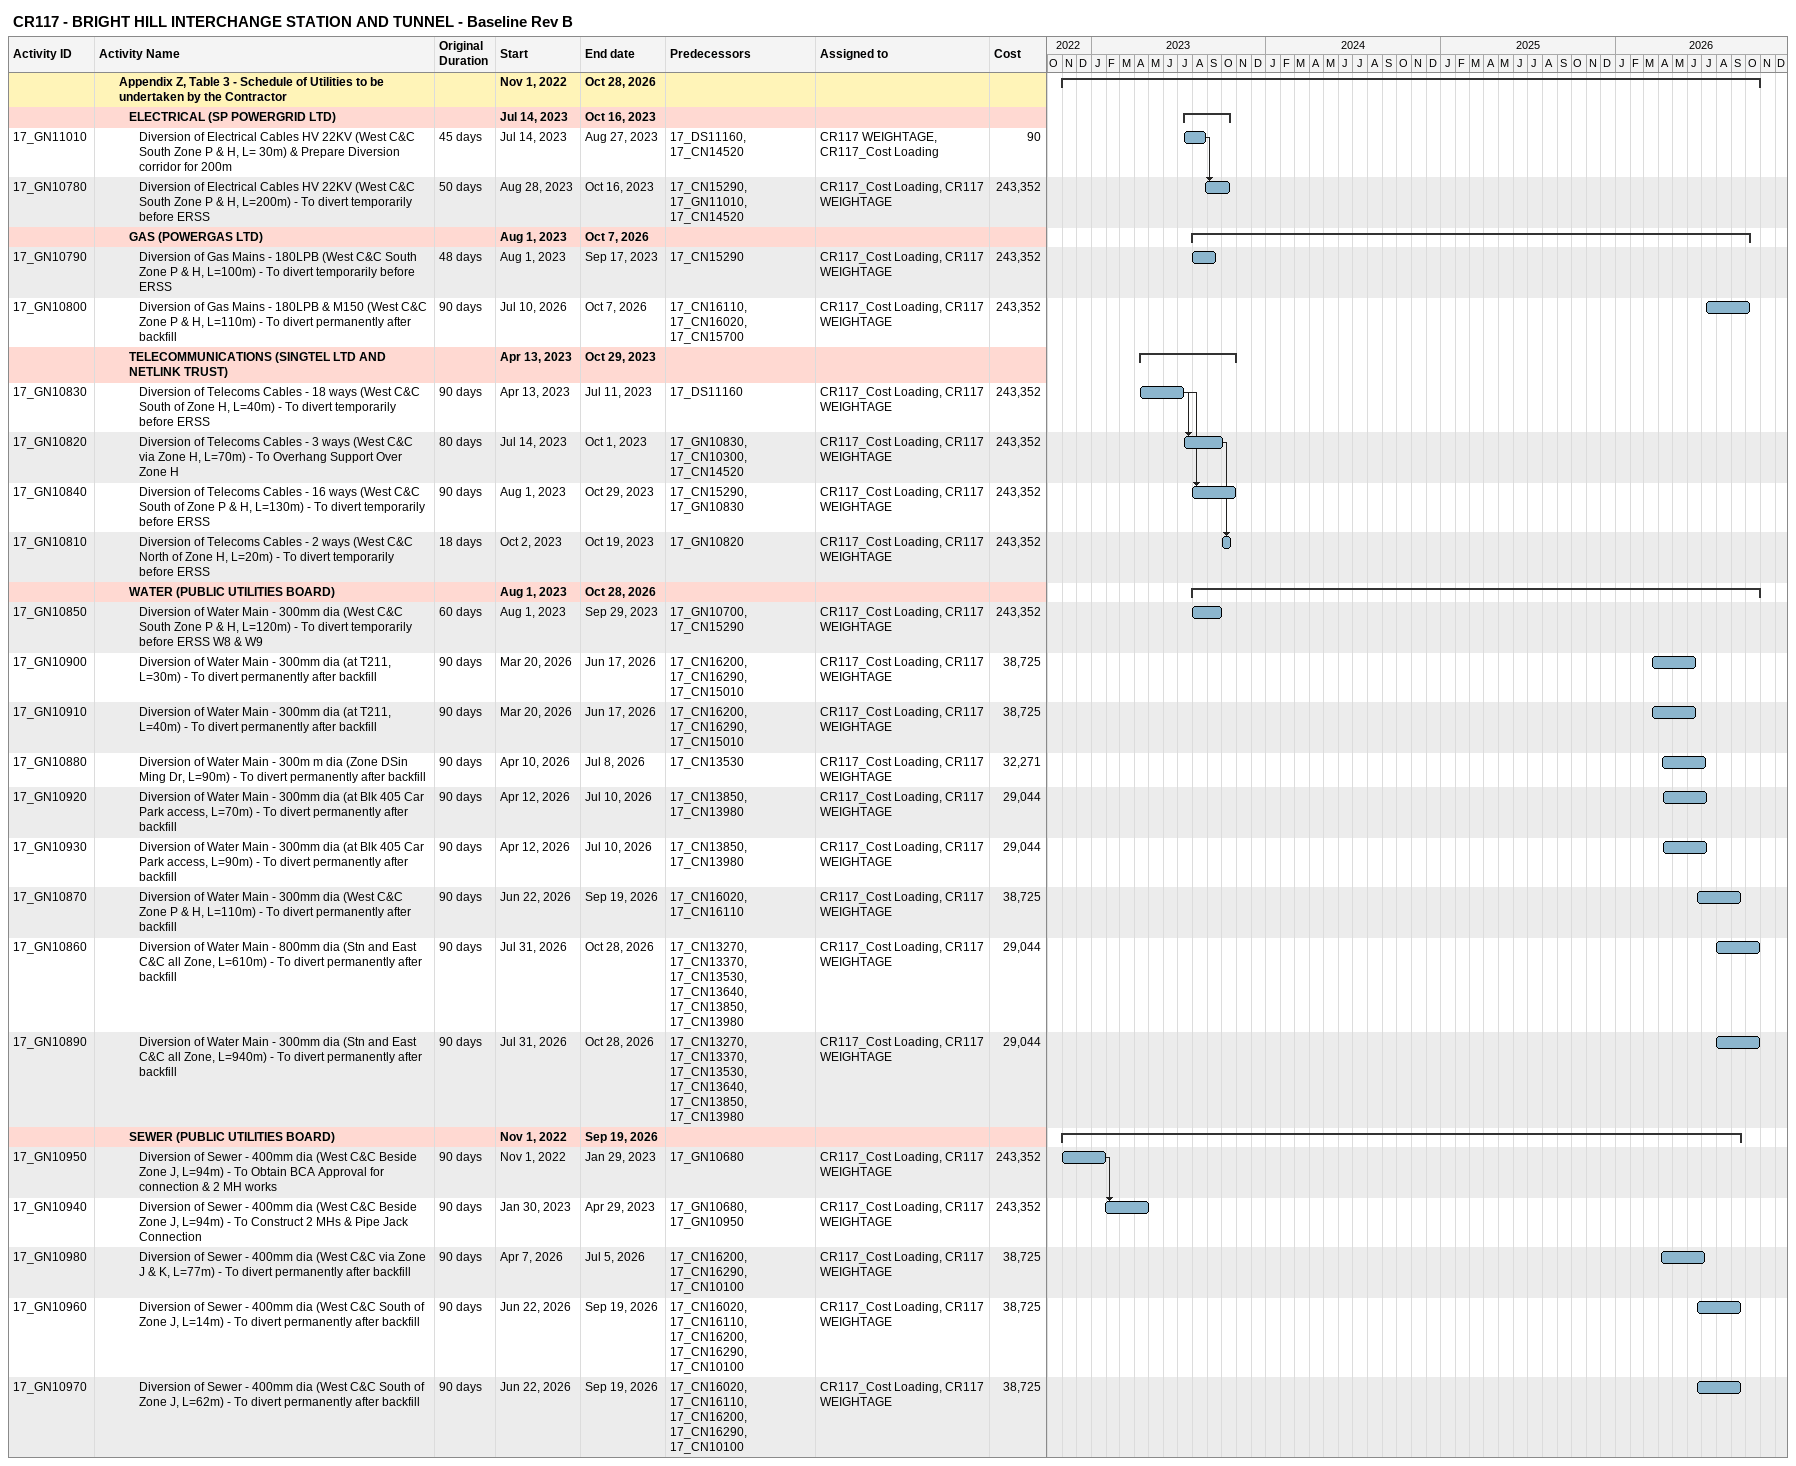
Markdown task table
CR117 - BRIGHT HILL INTERCHANGE STATION AND TUNNEL - Baseline Rev B

| ID | Level | Task | Original duration | Start | Finish | Predecessors | Resources | Cost |
|---|---|---|---|---|---|---|---|---|
|  | 3 | **Appendix Z, Table 3 - Schedule of Utilities to be undertaken by the Contractor** |  | 2022-11-01 | 2026-10-28 |  |  |  |
|  | 4 | **ELECTRICAL (SP POWERGRID LTD)** |  | 2023-07-14 | 2023-10-16 |  |  |  |
| 17_GN11010 | 5 | Diversion of Electrical Cables HV 22KV (West C&C South Zone P & H, L= 30m) & Prepare Diversion corridor for 200m | 45d | 2023-07-14 | 2023-08-27 | 17_DS11160, 17_CN14520 | CR117 WEIGHTAGE, CR117_Cost Loading | 90 |
| 17_GN10780 | 5 | Diversion of Electrical Cables HV 22KV (West C&C South Zone P & H, L=200m) - To divert temporarily before ERSS | 50d | 2023-08-28 | 2023-10-16 | 17_CN15290, 17_GN11010, 17_CN14520 | CR117_Cost Loading, CR117 WEIGHTAGE | 243352 |
|  | 4 | **GAS (POWERGAS LTD)** |  | 2023-08-01 | 2026-10-07 |  |  |  |
| 17_GN10790 | 5 | Diversion of Gas Mains - 180LPB (West C&C South Zone P & H, L=100m) - To divert temporarily before ERSS | 48d | 2023-08-01 | 2023-09-17 | 17_CN15290 | CR117_Cost Loading, CR117 WEIGHTAGE | 243352 |
| 17_GN10800 | 5 | Diversion of Gas Mains - 180LPB & M150 (West C&C Zone P & H, L=110m) - To divert permanently after backfill | 90d | 2026-07-10 | 2026-10-07 | 17_CN16110, 17_CN16020, 17_CN15700 | CR117_Cost Loading, CR117 WEIGHTAGE | 243352 |
|  | 4 | **TELECOMMUNICATIONS (SINGTEL LTD AND NETLINK TRUST)** |  | 2023-04-13 | 2023-10-29 |  |  |  |
| 17_GN10830 | 5 | Diversion of Telecoms Cables - 18 ways (West C&C South of Zone H, L=40m) - To divert temporarily before ERSS | 90d | 2023-04-13 | 2023-07-11 | 17_DS11160 | CR117_Cost Loading, CR117 WEIGHTAGE | 243352 |
| 17_GN10820 | 5 | Diversion of Telecoms Cables - 3 ways (West C&C via Zone H, L=70m) - To Overhang Support Over Zone H | 80d | 2023-07-14 | 2023-10-01 | 17_GN10830, 17_CN10300, 17_CN14520 | CR117_Cost Loading, CR117 WEIGHTAGE | 243352 |
| 17_GN10840 | 5 | Diversion of Telecoms Cables - 16 ways (West C&C South of Zone P & H, L=130m) - To divert temporarily before ERSS | 90d | 2023-08-01 | 2023-10-29 | 17_CN15290, 17_GN10830 | CR117_Cost Loading, CR117 WEIGHTAGE | 243352 |
| 17_GN10810 | 5 | Diversion of Telecoms Cables - 2 ways (West C&C North of Zone H, L=20m) - To divert temporarily before ERSS | 18d | 2023-10-02 | 2023-10-19 | 17_GN10820 | CR117_Cost Loading, CR117 WEIGHTAGE | 243352 |
|  | 4 | **WATER (PUBLIC UTILITIES BOARD)** |  | 2023-08-01 | 2026-10-28 |  |  |  |
| 17_GN10850 | 5 | Diversion of Water Main - 300mm dia (West C&C South Zone P & H, L=120m) - To divert temporarily before ERSS W8 & W9 | 60d | 2023-08-01 | 2023-09-29 | 17_GN10700, 17_CN15290 | CR117_Cost Loading, CR117 WEIGHTAGE | 243352 |
| 17_GN10900 | 5 | Diversion of Water Main - 300mm dia (at T211, L=30m) - To divert permanently after backfill | 90d | 2026-03-20 | 2026-06-17 | 17_CN16200, 17_CN16290, 17_CN15010 | CR117_Cost Loading, CR117 WEIGHTAGE | 38725 |
| 17_GN10910 | 5 | Diversion of Water Main - 300mm dia (at T211, L=40m) - To divert permanently after backfill | 90d | 2026-03-20 | 2026-06-17 | 17_CN16200, 17_CN16290, 17_CN15010 | CR117_Cost Loading, CR117 WEIGHTAGE | 38725 |
| 17_GN10880 | 5 | Diversion of Water Main - 300m m dia (Zone DSin Ming Dr, L=90m) - To divert permanently after backfill | 90d | 2026-04-10 | 2026-07-08 | 17_CN13530 | CR117_Cost Loading, CR117 WEIGHTAGE | 32271 |
| 17_GN10920 | 5 | Diversion of Water Main - 300mm dia (at Blk 405 Car Park access, L=70m) - To divert permanently after backfill | 90d | 2026-04-12 | 2026-07-10 | 17_CN13850, 17_CN13980 | CR117_Cost Loading, CR117 WEIGHTAGE | 29044 |
| 17_GN10930 | 5 | Diversion of Water Main - 300mm dia (at Blk 405 Car Park access, L=90m) - To divert permanently after backfill | 90d | 2026-04-12 | 2026-07-10 | 17_CN13850, 17_CN13980 | CR117_Cost Loading, CR117 WEIGHTAGE | 29044 |
| 17_GN10870 | 5 | Diversion of Water Main - 300mm dia (West C&C Zone P & H, L=110m) - To divert permanently after backfill | 90d | 2026-06-22 | 2026-09-19 | 17_CN16020, 17_CN16110 | CR117_Cost Loading, CR117 WEIGHTAGE | 38725 |
| 17_GN10860 | 5 | Diversion of Water Main - 800mm dia (Stn and East C&C all Zone, L=610m) - To divert permanently after backfill | 90d | 2026-07-31 | 2026-10-28 | 17_CN13270, 17_CN13370, 17_CN13530, 17_CN13640, 17_CN13850, 17_CN13980 | CR117_Cost Loading, CR117 WEIGHTAGE | 29044 |
| 17_GN10890 | 5 | Diversion of Water Main - 300mm dia (Stn and East C&C all Zone, L=940m) - To divert permanently after backfill | 90d | 2026-07-31 | 2026-10-28 | 17_CN13270, 17_CN13370, 17_CN13530, 17_CN13640, 17_CN13850, 17_CN13980 | CR117_Cost Loading, CR117 WEIGHTAGE | 29044 |
|  | 4 | **SEWER (PUBLIC UTILITIES BOARD)** |  | 2022-11-01 | 2026-09-19 |  |  |  |
| 17_GN10950 | 5 | Diversion of Sewer - 400mm dia (West C&C Beside Zone J, L=94m) - To Obtain BCA Approval for connection & 2 MH works | 90d | 2022-11-01 | 2023-01-29 | 17_GN10680 | CR117_Cost Loading, CR117 WEIGHTAGE | 243352 |
| 17_GN10940 | 5 | Diversion of Sewer - 400mm dia (West C&C Beside Zone J, L=94m) - To Construct 2 MHs & Pipe Jack Connection | 90d | 2023-01-30 | 2023-04-29 | 17_GN10680, 17_GN10950 | CR117_Cost Loading, CR117 WEIGHTAGE | 243352 |
| 17_GN10980 | 5 | Diversion of Sewer - 400mm dia (West C&C via Zone J & K, L=77m) - To divert permanently after backfill | 90d | 2026-04-07 | 2026-07-05 | 17_CN16200, 17_CN16290, 17_CN10100 | CR117_Cost Loading, CR117 WEIGHTAGE | 38725 |
| 17_GN10960 | 5 | Diversion of Sewer - 400mm dia (West C&C South of Zone J, L=14m) - To divert permanently after backfill | 90d | 2026-06-22 | 2026-09-19 | 17_CN16020, 17_CN16110, 17_CN16200, 17_CN16290, 17_CN10100 | CR117_Cost Loading, CR117 WEIGHTAGE | 38725 |
| 17_GN10970 | 5 | Diversion of Sewer - 400mm dia (West C&C South of Zone J, L=62m) - To divert permanently after backfill | 90d | 2026-06-22 | 2026-09-19 | 17_CN16020, 17_CN16110, 17_CN16200, 17_CN16290, 17_CN10100 | CR117_Cost Loading, CR117 WEIGHTAGE | 38725 |
